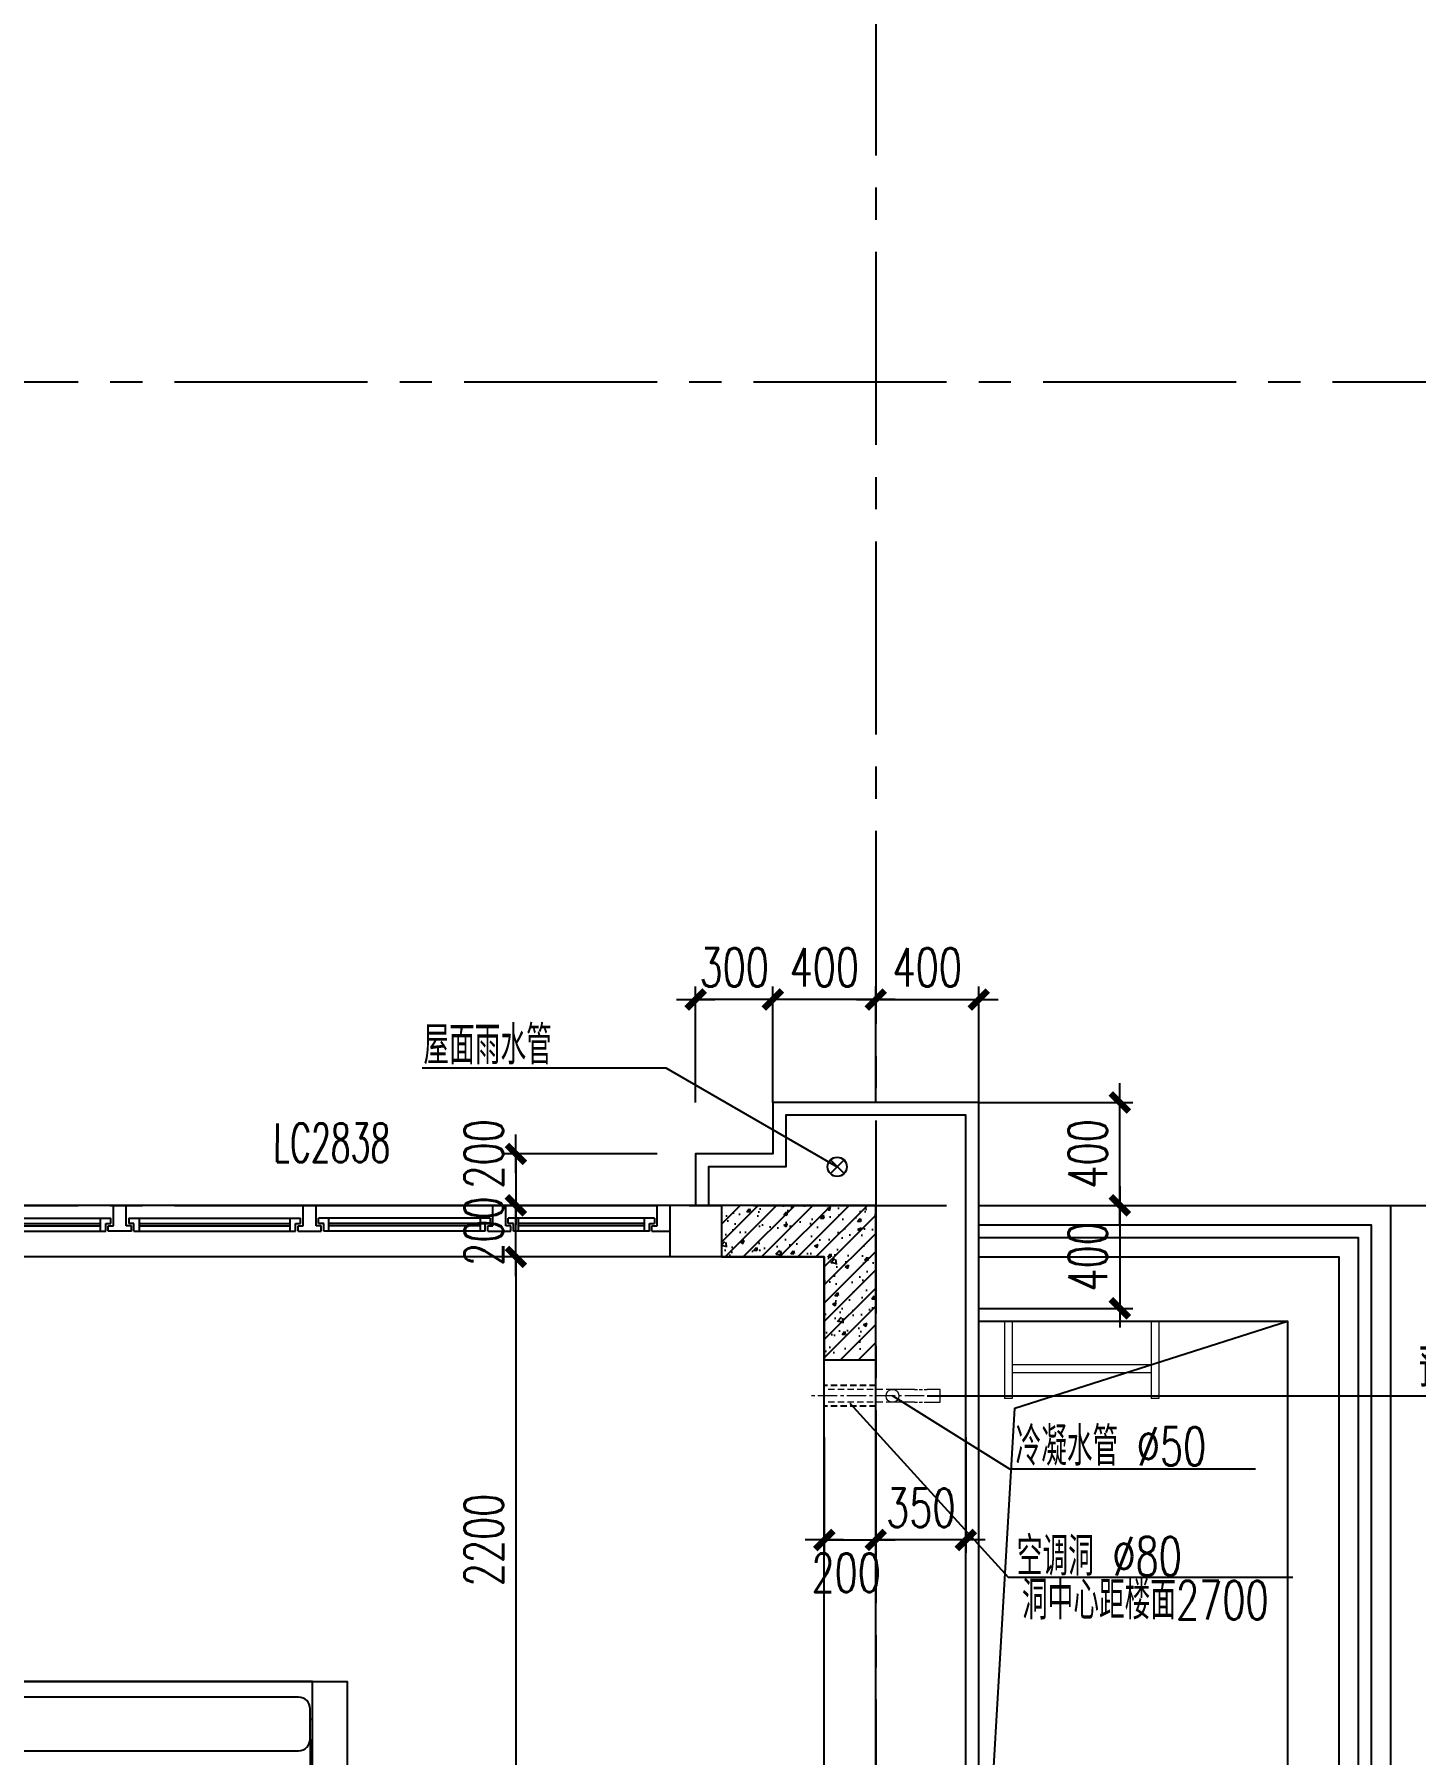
# Model space of a CAD drawing. Extents: x -395226 to -176901, y -140672 to 68263.
# Drawn here: x -306339 to -300972, y 50186 to 56870 of the extents above; entities that cross this region are included whole.
import ezdxf
from ezdxf.enums import TextEntityAlignment as Align

# ---------------------------------------------------------------- set-up
doc = ezdxf.new("R2010")
doc.units = 0
doc.header["$LTSCALE"] = 1000
doc.header["$MEASUREMENT"] = 0
for name, pattern in [('ACAD_ISO08W100', [36, 24, -3, 6, -3]), ('CENTER2', [1.125, 0.75, -0.125, 0.125, -0.125]), ('HIDDEN2', [0.1875, 0.125, -0.0625]), ('Plans$0$CENTER2', [1.125, 0.75, -0.125, 0.125, -0.125])]:
    doc.linetypes.add(name, pattern=pattern)
doc.layers.get('0').update_dxf_attribs({"linetype": 'CONTINUOUS'})
doc.layers.get('Defpoints').update_dxf_attribs({"linetype": 'CONTINUOUS'})
for name, color, linetype in [('A-COLUMN', 1, 'CONTINUOUS'), ('A-COLUMN-hatch', 252, 'CONTINUOUS'), ('A-DIM', 201, 'CONTINUOUS'), ('A-DOTE', 8, 'ACAD_ISO08W100'), ('A-FIN-GRAN', 34, 'CONTINUOUS'), ('A-FUR', 251, 'CONTINUOUS'), ('A-LINE', 8, 'CONTINUOUS'), ('A-NOTE', 150, 'CONTINUOUS'), ('A-NOTE-CN', 150, 'CONTINUOUS'), ('A-RAIN', 6, 'CONTINUOUS'), ('A-WALL', 2, 'CONTINUOUS'), ('A-WINDOW', 4, 'CONTINUOUS'), ('A-WINDOW-TEXT', 93, 'CONTINUOUS'), ('Plans$0$Grid', 9, 'Plans$0$CENTER2')]:
    doc.layers.add(name, color=color, linetype=linetype)
doc.layers.add('A-STAIR', color=30, linetype='CONTINUOUS', lineweight=0)
doc.styles.add('_HZTXT', font='tjromans.shx', dxfattribs={"width": 0.7, "bigfont": 'tjhztxt.shx'})
doc.styles.add('DIM_FONT', font='SIMPLEX', dxfattribs={"width": 0.7, "bigfont": 'GBCBIG'})
doc.styles.add('PRC-S', font='tjromans.shx', dxfattribs={"width": 0.7, "bigfont": 'tjhztxt.shx'})
doc.styles.add('TJHZTXT', font='tjromans.shx', dxfattribs={"width": 0.8, "bigfont": 'tjhztxt.shx'})
doc.dimstyles.new('DIM100', dxfattribs={"dimscale": 100, "dimtxt": 3, "dimasz": 0.01, "dimexe": 1, "dimexo": 1, "dimgap": 1, "dimtad": 1, "dimdec": 0, "dimzin": 0, "dimdsep": 46, "dimtxsty": 'DIM_FONT', "dimblk1": '_DIMX', "dimblk2": '_DIMX', "dimsah": 1, "dimcen": 0.01, "dimclrd": 256, "dimclre": 256, "dimclrt": 7, "dimadec": 0, "dimazin": 0, "dimtfac": 1, "dimtdec": 0, "dimtix": 1, "dimtmove": 2, "dimatfit": 3, "dimldrblk": '_DIMX', "dimfxl": 0, "dimtolj": 1, "dimtzin": 5, "dimarcsym": 0})

# ---------------------------------------------------------------- blocks, each defined once
blk = doc.blocks.new('Grid')
at = {"layer": 'Plans$0$Grid', "color": 8}
for p, q in [((2651.8, 23320), (2651.8, -15380)), ((-28198.2, 19440), (8601.8, 19440)), ((-28198.2, 16240), (8601.8, 16240))]:
    blk.add_line(p, q, dxfattribs=at)
blk = doc.blocks.new('A$C539A1996')
for p, q in [((-2019.9, -579), (-2019.9, 321)), ((-489.9, -579), (-489.9, 321)), ((-2019.9, 173.2), (-2010.8, 173.2)), ((-508.5, 173.2), (-489.9, 173.2)), ((-1259.7, -579), (-1259.7, -30.5)), ((-2010.8, -534), (-2019.9, -534))]:
    blk.add_line(p, q)
for points in [[(-489.9, 321), (-2154.9, 321), (-2154.9, -579), (-2019.9, -579)], [(-2019.9, 321), (-354.9, 321), (-354.9, -579), (-489.9, -579)], [(-508.5, -534), (-489.9, -534)]]:
    blk.add_lwpolyline(points)
blk.add_lwpolyline([(-2010.8, 97.2), (-2010.8, 215.3, -0.414214), (-1965.8, 260.3), (-553.5, 260.3, -0.414214), (-508.5, 215.3), (-508.5, 97.2, -0.414214), (-553.5, 52.2), (-1965.8, 52.2, -0.414214)], format="xyb", close=True)
blk.add_lwpolyline([(-2010.8, 97.2), (-2010.8, -534, 0.414214), (-1965.8, -579), (-553.5, -579, 0.414214), (-508.5, -534), (-508.5, 97.2)], format="xyb")
blk = doc.blocks.new('_DIMX')
blk.add_line((-150, 0), (150, 0))
at = {"const_width": 50}
blk.add_lwpolyline([(-70, -70), (70, 70)], dxfattribs=at)
blk = doc.blocks.new('*D127')
at = {"layer": 'A-DIM', "lineweight": -2}
for p, q in [((-303469.5, 52719.8), (-303469.5, 53169.8)), ((-303069.5, 52719.8), (-303069.5, 53169.8)), ((-303070, 53119.8), (-303469, 53119.8))]:
    blk.add_line(p, q, dxfattribs=at)
at = {"layer": 'Defpoints', "color": 0}
for p in [(-303469.5, 53119.8), (-303469.5, 52669.8), (-303069.5, 52669.8)]:
    blk.add_point(p, dxfattribs=at)
at = {"layer": 'A-DIM', "lineweight": -2, "xscale": 0.5, "yscale": 0.5, "zscale": 0.5}
for p, rotation in [((-303469.5, 53119.8), 180.0000000000135), ((-303069.5, 53119.8), 1.35091937636389e-11)]:
    blk.add_blockref('_DIMX', p, dxfattribs=dict(at, rotation=rotation))
at = {"layer": 'A-DIM', "insert": (-303269.5, 53244.8), "char_height": 150, "attachment_point": 5, "style": 'DIM_FONT'}
blk.add_mtext('\\A1;400', dxfattribs=at)
blk = doc.blocks.new('*D129')
at = {"layer": 'A-DIM', "lineweight": -2}
for p, q in [((-302669.5, 52719.8), (-302070.9, 52719.8)), ((-302120.9, 52320.3), (-302120.9, 52719.3)), ((-302669.5, 52319.8), (-302070.9, 52319.8))]:
    blk.add_line(p, q, dxfattribs=at)
at = {"layer": 'Defpoints', "color": 0}
for p in [(-302719.5, 52719.8), (-302120.9, 52719.8), (-302719.5, 52319.8)]:
    blk.add_point(p, dxfattribs=at)
at = {"layer": 'A-DIM', "lineweight": -2, "xscale": 0.5, "yscale": 0.5, "zscale": 0.5}
for p, rotation in [((-302120.9, 52719.8), 90), ((-302120.9, 52319.8), 270)]:
    blk.add_blockref('_DIMX', p, dxfattribs=dict(at, rotation=rotation))
at = {"layer": 'A-DIM', "insert": (-302245.9, 52519.8), "char_height": 150, "attachment_point": 5, "rotation": 90, "style": 'DIM_FONT'}
blk.add_mtext('\\A1;400', dxfattribs=at)
blk = doc.blocks.new('*D126')
at = {"layer": 'A-DIM', "lineweight": -2}
for p, q in [((-303769.5, 52719.8), (-303769.5, 53169.8)), ((-303469.5, 52719.8), (-303469.5, 53169.8)), ((-303770, 53119.8), (-303770.5, 53119.8)), ((-303469.5, 53119.8), (-303769.5, 53119.8)), ((-303469, 53119.8), (-303468.5, 53119.8))]:
    blk.add_line(p, q, dxfattribs=at)
at = {"layer": 'Defpoints', "color": 0}
for p in [(-303769.5, 53119.8), (-303769.5, 52669.8), (-303469.5, 52669.8)]:
    blk.add_point(p, dxfattribs=at)
at = {"layer": 'A-DIM', "lineweight": -2, "xscale": 0.5, "yscale": 0.5, "zscale": 0.5}
for p, rotation in [((-303769.5, 53119.8), 1.289151074599526e-07), ((-303469.5, 53119.8), 180.0000001289151)]:
    blk.add_blockref('_DIMX', p, dxfattribs=dict(at, rotation=rotation))
at = {"layer": 'A-DIM', "insert": (-303619.5, 53244.8), "char_height": 150, "attachment_point": 5, "rotation": 0, "style": 'DIM_FONT'}
blk.add_mtext('\\A1;300', dxfattribs=at)
blk = doc.blocks.new('*D1034')
at = {"layer": 'A-DIM', "lineweight": -2}
for p, q in [((-303919.5, 52319.8), (-304518.1, 52319.8)), ((-304468.1, 52320.3), (-304468.1, 52320.8)), ((-304468.1, 52119.8), (-304468.1, 52319.8)), ((-303919.5, 52119.8), (-304518.1, 52119.8)), ((-304468.1, 52119.3), (-304468.1, 52118.8))]:
    blk.add_line(p, q, dxfattribs=at)
at = {"layer": 'Defpoints', "color": 0}
for p in [(-304468.1, 52319.8), (-303869.5, 52319.8), (-303869.5, 52119.8)]:
    blk.add_point(p, dxfattribs=at)
at = {"layer": 'A-DIM', "lineweight": -2, "xscale": 0.5, "yscale": 0.5, "zscale": 0.5}
for p, rotation in [((-304468.1, 52319.8), 270), ((-304468.1, 52119.8), 90)]:
    blk.add_blockref('_DIMX', p, dxfattribs=dict(at, rotation=rotation))
at = {"layer": 'A-DIM', "insert": (-304593.1, 52219.8), "char_height": 150, "attachment_point": 5, "rotation": 90, "style": 'DIM_FONT'}
blk.add_mtext('\\A1;200', dxfattribs=at)
blk = doc.blocks.new('*D321')
at = {"layer": 'A-DIM', "lineweight": -2}
for p, q in [((-303069.5, 51419.8), (-303069.5, 50969.8)), ((-302719.5, 51419.8), (-302719.5, 50969.8)), ((-303070, 51019.8), (-303070.5, 51019.8)), ((-302719.5, 51019.8), (-303069.5, 51019.8)), ((-302719, 51019.8), (-302718.5, 51019.8))]:
    blk.add_line(p, q, dxfattribs=at)
at = {"layer": 'Defpoints', "color": 0}
for p in [(-303069.5, 51469.8), (-302719.5, 51469.8), (-303069.5, 51019.8)]:
    blk.add_point(p, dxfattribs=at)
at = {"layer": 'A-DIM', "lineweight": -2, "xscale": 0.5, "yscale": 0.5, "zscale": 0.5}
for p, rotation in [((-303069.5, 51019.8), 359.9999999999845), ((-302719.5, 51019.8), 179.9999999999845)]:
    blk.add_blockref('_DIMX', p, dxfattribs=dict(at, rotation=rotation))
at = {"layer": 'A-DIM', "insert": (-302894.5, 51144.8), "char_height": 150, "attachment_point": 5, "style": 'DIM_FONT'}
blk.add_mtext('\\A1;350', dxfattribs=at)
blk = doc.blocks.new('*D322')
at = {"layer": 'A-DIM', "lineweight": -2}
for p, q in [((-303269.5, 51419.8), (-303269.5, 50969.8)), ((-303069.5, 51419.8), (-303069.5, 50969.8)), ((-303269, 51019.8), (-303070, 51019.8))]:
    blk.add_line(p, q, dxfattribs=at)
at = {"layer": 'Defpoints', "color": 0}
for p in [(-303269.5, 51469.8), (-303069.5, 51469.8), (-303069.5, 51019.8)]:
    blk.add_point(p, dxfattribs=at)
at = {"layer": 'A-DIM', "lineweight": -2, "xscale": 0.5, "yscale": 0.5, "zscale": 0.5, "rotation": 180}
blk.add_blockref('_DIMX', (-303269.5, 51019.8), dxfattribs=at)
at = {"layer": 'A-DIM', "lineweight": -2, "xscale": 0.5, "yscale": 0.5, "zscale": 0.5}
blk.add_blockref('_DIMX', (-303069.5, 51019.8), dxfattribs=at)
at = {"layer": 'A-DIM', "insert": (-303184.5, 50892.3), "char_height": 150, "attachment_point": 5, "style": 'DIM_FONT'}
blk.add_mtext('\\A1;200', dxfattribs=at)
blk = doc.blocks.new('*D329')
at = {"layer": 'A-DIM', "lineweight": -2}
for p, q in [((-304068.1, 52119.8), (-304518.1, 52119.8)), ((-304468.1, 52119.3), (-304468.1, 49920.3)), ((-304068.1, 49919.8), (-304518.1, 49919.8))]:
    blk.add_line(p, q, dxfattribs=at)
at = {"layer": 'Defpoints', "color": 0}
for p in [(-304018.1, 52119.8), (-304468.1, 49919.8), (-304018.1, 49919.8)]:
    blk.add_point(p, dxfattribs=at)
at = {"layer": 'A-DIM', "lineweight": -2, "xscale": 0.5, "yscale": 0.5, "zscale": 0.5}
for p, rotation in [((-304468.1, 52119.8), 90), ((-304468.1, 49919.8), 270)]:
    blk.add_blockref('_DIMX', p, dxfattribs=dict(at, rotation=rotation))
at = {"layer": 'A-DIM', "insert": (-304593.1, 51019.8), "char_height": 150, "attachment_point": 5, "rotation": 90, "style": 'DIM_FONT'}
blk.add_mtext('\\A1;2200', dxfattribs=at)
blk = doc.blocks.new('RAIN PIPE@100x100')
for p, q in [((-26.5, -26.5), (26.5, 26.5)), ((-26.5, 26.5), (26.5, -26.5))]:
    blk.add_line(p, q)
blk.add_circle((0, 0), 37.5)
blk = doc.blocks.new('*D130')
at = {"layer": 'A-DIM', "lineweight": -2}
for p, q in [((-302669.5, 52319.8), (-302070.9, 52319.8)), ((-302120.9, 52319.3), (-302120.9, 51920.3)), ((-302669.5, 51919.8), (-302070.9, 51919.8))]:
    blk.add_line(p, q, dxfattribs=at)
at = {"layer": 'Defpoints', "color": 0}
for p in [(-302719.5, 52319.8), (-302719.5, 51919.8), (-302120.9, 51919.8)]:
    blk.add_point(p, dxfattribs=at)
at = {"layer": 'A-DIM', "lineweight": -2, "xscale": 0.5, "yscale": 0.5, "zscale": 0.5}
for p, rotation in [((-302120.9, 52319.8), 90), ((-302120.9, 51919.8), 270)]:
    blk.add_blockref('_DIMX', p, dxfattribs=dict(at, rotation=rotation))
at = {"layer": 'A-DIM', "insert": (-302245.9, 52119.8), "char_height": 150, "attachment_point": 5, "rotation": 90, "style": 'DIM_FONT'}
blk.add_mtext('\\A1;400', dxfattribs=at)
blk = doc.blocks.new('*D128')
at = {"layer": 'A-DIM', "lineweight": -2}
for p, q in [((-303069.5, 52719.8), (-303069.5, 53169.8)), ((-302669.5, 52719.8), (-302669.5, 53169.8)), ((-303069, 53119.8), (-302670, 53119.8))]:
    blk.add_line(p, q, dxfattribs=at)
at = {"layer": 'Defpoints', "color": 0}
for p in [(-302669.5, 53119.8), (-303069.5, 52669.8), (-302669.5, 52669.8)]:
    blk.add_point(p, dxfattribs=at)
at = {"layer": 'A-DIM', "lineweight": -2, "xscale": 0.5, "yscale": 0.5, "zscale": 0.5, "rotation": 180}
blk.add_blockref('_DIMX', (-303069.5, 53119.8), dxfattribs=at)
at = {"layer": 'A-DIM', "lineweight": -2, "xscale": 0.5, "yscale": 0.5, "zscale": 0.5}
blk.add_blockref('_DIMX', (-302669.5, 53119.8), dxfattribs=at)
at = {"layer": 'A-DIM', "insert": (-302869.5, 53244.8), "char_height": 150, "attachment_point": 5, "style": 'DIM_FONT'}
blk.add_mtext('\\A1;400', dxfattribs=at)
blk = doc.blocks.new('A$C2EB04E01')
at = {"ltscale": 1.5}
for p, q in [((100, 0), (150, 0)), ((150, -80), (150, 0)), ((737.3, 0), (150, 0)), ((737.3, -80), (737.3, 0)), ((737.3, 0), (787.3, 0)), ((787.3, -80), (787.3, 0)), ((1474.7, 0), (787.3, 0)), ((1474.7, -80), (1474.7, 0)), ((1524.7, 0), (1474.7, 0)), ((1524.7, -80), (1524.7, 0)), ((1524.7, 0), (2212, 0)), ((2212, -80), (2212, 0)), ((2262, 0), (2212, 0)), ((2262, -80), (2262, 0)), ((2262, 0), (2850, 0)), ((2850, -80), (2850, 0)), ((2900, 0), (2850, 0)), ((160, -50), (727.3, -50)), ((160, -50), (160, -70)), ((200, -50), (200, -100)), ((687.3, -100), (687.3, -50)), ((727.3, -70), (727.3, -50)), ((797.3, -50), (1464.7, -50)), ((797.3, -50), (797.3, -70)), ((837.3, -50), (837.3, -100)), ((1424.7, -100), (1424.7, -50)), ((1464.7, -70), (1464.7, -50)), ((2202, -50), (1534.7, -50)), ((1534.7, -70), (1534.7, -50)), ((1574.7, -100), (1574.7, -50)), ((2162, -50), (2162, -100)), ((2202, -50), (2202, -70)), ((2840, -50), (2272, -50)), ((2272, -70), (2272, -50)), ((2312, -100), (2312, -50)), ((2800, -50), (2800, -100)), ((2840, -50), (2840, -70)), ((170, -100), (100, -100)), ((170, -80), (150, -80)), ((180, -70), (160, -70)), ((170, -100), (170, -80)), ((180, -100), (180, -70)), ((180, -100), (707.3, -100)), ((200, -70), (687.3, -70)), ((200, -80), (687.3, -80)), ((707.3, -70), (727.3, -70)), ((707.3, -100), (707.3, -70)), ((717.3, -100), (717.3, -80)), ((717.3, -80), (737.3, -80)), ((807.3, -100), (717.3, -100)), ((807.3, -80), (787.3, -80)), ((817.3, -70), (797.3, -70)), ((807.3, -100), (807.3, -80)), ((817.3, -100), (817.3, -70)), ((817.3, -100), (1444.7, -100)), ((837.3, -70), (1424.7, -70)), ((837.3, -80), (1424.7, -80)), ((1444.7, -70), (1464.7, -70)), ((1444.7, -100), (1444.7, -70)), ((1454.7, -100), (1454.7, -80)), ((1454.7, -80), (1474.7, -80)), ((1454.7, -100), (1544.7, -100)), ((1544.7, -80), (1524.7, -80)), ((1554.7, -70), (1534.7, -70)), ((1544.7, -100), (1544.7, -80)), ((1554.7, -100), (1554.7, -70)), ((2182, -100), (1554.7, -100)), ((2162, -70), (1574.7, -70)), ((2162, -80), (1574.7, -80)), ((2182, -100), (2182, -70)), ((2182, -70), (2202, -70)), ((2192, -100), (2192, -80)), ((2192, -80), (2212, -80)), ((2192, -100), (2282, -100)), ((2282, -80), (2262, -80)), ((2292, -70), (2272, -70)), ((2282, -100), (2282, -80)), ((2292, -100), (2292, -70)), ((2820, -100), (2292, -100)), ((2800, -70), (2312, -70)), ((2800, -80), (2312, -80)), ((2820, -100), (2820, -70)), ((2820, -70), (2840, -70)), ((2830, -100), (2830, -80)), ((2830, -80), (2850, -80)), ((2830, -100), (2900, -100)), ((2900, -200), (100, -200))]:
    blk.add_line(p, q, dxfattribs=at)
blk = doc.blocks.new('sy')
blk.add_line((1948, 0), (2948, 0))
blk.add_circle((2448, 0), 500)
at = {"layer": 'A-NOTE', "linetype": 'Continuous'}
blk.add_line((0, 0), (2948, 0), dxfattribs=at)
at = {"layer": 'A-NOTE', "linetype": 'Continuous', "style": 'PRC-S', "width": 0.7}
for tag, p in [('S01', (788, 70)), ('详建施', (788, -373)), ('302', (2169, -370))]:
    blk.add_attdef(tag, p, '', height=350, dxfattribs=at)
blk.add_attdef('1', text='', height=350, dxfattribs=at).set_placement((2449, 232), align=Align.MIDDLE)
blk = doc.blocks.new('Columes')
at = {"layer": 'A-COLUMN-hatch'}
h = blk.add_hatch(dxfattribs=at)
h.set_pattern_fill('钢筋混凝土', color=256, scale=20, style=0)
h.set_pattern_definition([(45, (10570.62, 26440), (-35.3553, 35.3553), []), (50, (10570.62, 26440), (143.452, -12.55), [15, -165]), (355, (10570.62, 26440), (-27.75, 150.438), [12, -132]), (100.451, (10582.57, 26438.95), (115.702, 137.888), [12.748, -140.228]), (46.184, (10570.62, 26480), (213.45, -33.104), [22.5, -247.5]), (96.636, (10588.4, 26477.24), (186.93, 194.824), [19.12, -210.343]), (351.184, (10570.62, 26480), (186.93, 194.824), [18, -198]), (21, (10590.62, 26470), (119.381, -80.524), [15, -165]), (326, (10590.62, 26470), (48.663, 145.03), [12, -132]), (71.451, (10600.57, 26463.29), (168.045, 64.506), [12.748, -140.228]), (37.5, (10570.62, 26440), (2.432, 66.5788), [0, -130.4, 0, -134, 0, -132.5]), (7.5, (10570.62, 26440), (52.614, 78.8823), [0, -76.4, 0, -127.4, 0, -50.5]), (327.5, (10526.02, 26440), (106.7645, -4.511), [0, -50, 0, -156, 0, -207]), (317.5, (10506.02, 26440), (116.637, 20.021), [0, -65, 0, -103.6, 0, -147])])
h.paths.add_polyline_path([(11170.6, 26440), (11170.6, 27040), (10570.6, 27040), (10570.6, 26840), (10970.6, 26840), (10970.6, 26440)])
blk.add_lwpolyline([(11170.6, 26440), (11170.6, 27040), (10570.6, 27040), (10570.6, 26840), (10970.6, 26840), (10970.6, 26440)], close=True)
blk.add_lwpolyline([(11170.6, 26440), (11170.6, 27040), (10570.6, 27040), (10570.6, 26840), (10970.6, 26840), (10970.6, 26440)], close=True)
blk = doc.blocks.new('Plans$0$CL')
for p, q in [((-300, -112.5), (-300, -412.5)), ((-270, -112.5), (-270, -412.5)), ((270, -112.5), (270, -412.5)), ((300, -112.5), (300, -412.5)), ((-270, -282.5), (270, -282.5)), ((-270, -312.5), (270, -312.5)), ((-300, -412.5), (-270, -412.5)), ((270, -412.5), (300, -412.5))]:
    blk.add_line(p, q)
blk = doc.blocks.new('*D1035')
at = {"layer": 'A-DIM', "lineweight": -2}
for p, q in [((-303919.5, 52519.8), (-304518.1, 52519.8)), ((-304468.1, 52519.3), (-304468.1, 52320.3)), ((-303919.5, 52319.8), (-304518.1, 52319.8))]:
    blk.add_line(p, q, dxfattribs=at)
at = {"layer": 'Defpoints', "color": 0}
for p in [(-303869.5, 52519.8), (-304468.1, 52319.8), (-303869.5, 52319.8)]:
    blk.add_point(p, dxfattribs=at)
at = {"layer": 'A-DIM', "lineweight": -2, "xscale": 0.5, "yscale": 0.5, "zscale": 0.5}
for p, rotation in [((-304468.1, 52519.8), 90), ((-304468.1, 52319.8), 270)]:
    blk.add_blockref('_DIMX', p, dxfattribs=dict(at, rotation=rotation))
at = {"layer": 'A-DIM', "insert": (-304593.1, 52519.8), "char_height": 150, "attachment_point": 5, "rotation": 90, "style": 'DIM_FONT'}
blk.add_mtext('\\A1;200', dxfattribs=at)

msp = doc.modelspace()

# ---------------------------------------------------------------- linework, layer by layer
at = {"layer": 'A-FIN-GRAN'}
for points in [[(-303869.5, 45319.8), (-303869.5, 45119.8), (-303469.5, 45119.8), (-303469.5, 44919.8), (-302669.5, 44919.8), (-302669.5, 45719.8), (-302669.5, 45719.8), (-302669.5, 51919.8), (-302669.5, 51919.8), (-302669.5, 52719.8), (-303469.5, 52719.8), (-303469.5, 52519.8), (-303769.5, 52519.8), (-303769.5, 52319.8)], [(-303819.5, 45319.8), (-303819.5, 45169.8), (-303419.5, 45169.8), (-303419.5, 44969.8), (-302719.5, 44969.8), (-302719.5, 45669.8), (-302719.5, 45669.8), (-302719.5, 51969.8), (-302719.5, 51969.8), (-302719.5, 52669.8), (-303419.5, 52669.8), (-303419.5, 52469.8), (-303719.5, 52469.8), (-303719.5, 52319.8)], [(-302669.5, 52319.8), (-301069.5, 52319.8), (-301069.5, 45319.8), (-302669.5, 45319.8)], [(-302669.5, 52119.8), (-301269.5, 52119.8), (-301269.5, 45519.8), (-302669.5, 45519.8)], [(-302669.5, 51869.8), (-302669.5, 51869.8), (-301469.5, 51869.8), (-301469.5, 45769.8), (-302669.5, 45769.8), (-302669.5, 45769.8)]]:
    msp.add_lwpolyline(points, dxfattribs=at)
at = {"layer": 'A-LINE'}
msp.add_lwpolyline([(-302869.5, 45719.8), (-302528.8, 51531.5), (-301469.5, 51869.8)], dxfattribs=at)
at = {"layer": 'A-NOTE'}
msp.add_line((-302869.5, 51579.8), (-301089.6, 51579.8), dxfattribs=at)
for points in [[(-304832.1, 52854.5), (-303885.8, 52854.5), (-303219.5, 52469.8)], [(-301448.3, 50874.4), (-302553.1, 50874.4), (-303169.4, 51549.8)], [(-301593.3, 51295.1), (-302548.1, 51295.1), (-303004.4, 51579.8)]]:
    msp.add_lwpolyline(points, dxfattribs=at)
at = {"layer": 'A-STAIR', "linetype": 'HIDDEN2', "ltscale": 0.2}
for p, q in [((-303004.4, 51604.8), (-303269.5, 51604.8)), ((-303004.4, 51554.8), (-303269.5, 51554.8))]:
    msp.add_line(p, q, dxfattribs=at)
at = {"layer": 'A-STAIR'}
for p, q in [((-302919.5, 51604.8), (-303004.4, 51604.8)), ((-302919.5, 51554.8), (-303004.4, 51554.8))]:
    msp.add_line(p, q, dxfattribs=at)
at = {"layer": 'A-STAIR', "linetype": 'HIDDEN2', "ltscale": 0.1}
for p, q in [((-302919.5, 51604.8), (-302869.5, 51604.8)), ((-302919.5, 51554.8), (-302869.5, 51554.8))]:
    msp.add_line(p, q, dxfattribs=at)
at = {"layer": 'A-STAIR', "linetype": 'CENTER2', "ltscale": 0.1}
msp.add_line((-302769.3, 51579.8), (-303327.8, 51579.8), dxfattribs=at)
at = {"layer": 'A-STAIR'}
msp.add_lwpolyline([(-302869.5, 51554.8), (-302819.5, 51554.8), (-302819.5, 51604.8), (-302869.5, 51604.8)], dxfattribs=at)
msp.add_circle((-303004.4, 51579.8), 25, dxfattribs=at)
at = {"layer": 'A-WALL'}
for p, q in [((-303069.5, 52319.8), (-303869.5, 52319.8)), ((-303869.5, 52319.8), (-303869.5, 52119.8)), ((-303069.5, 45319.8), (-303069.5, 52319.8)), ((-303269.5, 52119.8), (-303869.5, 52119.8)), ((-303269.5, 49919.8), (-303269.5, 52119.8))]:
    msp.add_line(p, q, dxfattribs=at)
at = {"layer": 'A-WINDOW', "linetype": 'HIDDEN2', "ltscale": 0.2}
for p, q in [((-303069.5, 51619.8), (-303269.5, 51619.8)), ((-303069.5, 51539.8), (-303269.5, 51539.8))]:
    msp.add_line(p, q, dxfattribs=at)
at = {"layer": 'A-WINDOW'}
for points in [[(-302669.5, 52244.8), (-301144.5, 52244.8), (-301144.5, 45394.8), (-302669.5, 45394.8)], [(-302669.5, 52194.8), (-301194.5, 52194.8), (-301194.5, 45444.8), (-302669.5, 45444.8)]]:
    msp.add_lwpolyline(points, dxfattribs=at)
at = {"layer": 'Defpoints', "color": 6}
msp.add_lwpolyline([(-316669.5, 45319.8), (-312269.5, 45319.8), (-312269.5, 43919.8), (-307469.5, 43919.8), (-307469.5, 45319.8), (-303069.5, 45319.8), (-303069.5, 52319.8), (-307469.5, 52319.8), (-307469.5, 55519.8), (-312269.5, 55519.8), (-312269.5, 52319.8), (-316669.5, 52319.8)], dxfattribs=at)

# ---------------------------------------------------------------- block references
at = {"layer": 'A-COLUMN'}
msp.add_blockref('Columes', (-314240.1, 25279.8), dxfattribs=at)
at = {"layer": 'A-DOTE'}
msp.add_blockref('Grid', (-305721.3, 36079.8), dxfattribs=at)
at = {"layer": 'A-FUR', "extrusion": (0, 0, -1), "zscale": -1}
msp.add_blockref('A$C539A1996', (307278.2, 50148.9), dxfattribs=at)
at = {"layer": 'A-NOTE'}
ref = msp.add_blockref('sy', (-301089.6, 51579.8), dxfattribs=dict(at, xscale=-0.5, yscale=0.5, zscale=0.5, rotation=180))
ref.add_attrib('302', '1', (-299914.8, 51643.8), dxfattribs={"layer": 'A-NOTE-CN', "linetype": 'Continuous', "height": 150, "style": 'TJHZTXT', "width": 0.8})
ref.add_attrib('1', '102', dxfattribs={"layer": 'A-NOTE-CN', "linetype": 'Continuous', "height": 150, "style": 'TJHZTXT', "width": 0.8}).set_placement((-299865.2, 51463.6), align=Align.MIDDLE)
ref.add_attrib('详建施', '预埋冷凝水管参', (-300959.4, 51614.9), dxfattribs={"layer": 'A-NOTE-CN', "linetype": 'Continuous', "height": 150, "style": 'TJHZTXT', "width": 0.8})
at = {"layer": 'A-RAIN'}
msp.add_blockref('RAIN PIPE@100x100', (-303219.5, 52469.8), dxfattribs=at)
at = {"layer": 'A-STAIR', "xscale": -1}
msp.add_blockref('Plans$0$CL', (-302269.5, 51982.3), dxfattribs=at)
at = {"layer": 'A-WINDOW'}
msp.add_blockref('A$C2EB04E01', (-306769.5, 52319.8), dxfattribs=at)

# ---------------------------------------------------------------- texts
at = {"layer": 'A-NOTE', "style": 'PRC-S', "width": 0.7}
for s, p in [('屋面雨水管', (-304827.3, 52867.5)), ('冷凝水管 %%C50', (-302526.3, 51308.6)), ('空调洞 %%C80', (-302521.3, 50881.4)), ('洞中心距楼面2700', (-302501.3, 50710.9))]:
    msp.add_text(s, height=150, rotation=0, dxfattribs=at).set_placement(p)
at = {"layer": 'A-WINDOW-TEXT', "style": '_HZTXT', "oblique": 0.6, "width": 0.6}
msp.add_text('LC2838', height=150, dxfattribs=at).set_placement((-305411.9, 52488.2))

# ---------------------------------------------------------------- dimensions: what is measured, and where the dimension line sits
at = {"layer": 'A-DIM'}
for p1, p2, distance, picture, middle in [((-303469.5, 52669.8), (-303769.5, 52669.8), -450, '*D126', (-303619.5, 53244.8)), ((-303069.5, 52669.8), (-303469.5, 52669.8), -450, '*D127', (-303269.5, 53244.8)), ((-303069.5, 52669.8), (-302669.5, 52669.8), 450, '*D128', (-302869.5, 53244.8)), ((-302719.5, 52319.8), (-302719.5, 52719.8), -598.6, '*D129', (-302245.9, 52519.8)), ((-303869.5, 52119.8), (-303869.5, 52319.8), 598.6, '*D1034', (-304593.1, 52219.8)), ((-302719.5, 52319.8), (-302719.5, 51919.8), 598.6, '*D130', (-302245.9, 52119.8)), ((-304018.1, 52119.8), (-304018.1, 49919.8), -450, '*D329', (-304593.1, 51019.8)), ((-302719.5, 51469.8), (-303069.5, 51469.8), 450, '*D321', (-302894.5, 51144.8))]:
    dim = msp.add_aligned_dim(p1=p1, p2=p2, distance=distance, dimstyle='DIM100', override={"dimscale": 50, "dimclrt": 256}, dxfattribs=at)
    dim.commit()
    dim.dimension.update_dxf_attribs({"geometry": picture, "text_midpoint": middle})
for base, p1, p2, angle, picture, middle in [((-304468.1, 52319.8), (-303869.5, 52519.8), (-303869.5, 52319.8), 270, '*D1035', (-304593.1, 52519.8)), ((-303069.5, 51019.8), (-303269.5, 51469.8), (-303069.5, 51469.8), 0, '*D322', (-303184.5, 50892.3))]:
    dim = msp.add_linear_dim(base=base, p1=p1, p2=p2, angle=angle, dimstyle='DIM100', override={"dimscale": 50, "dimclrt": 256}, dxfattribs=at)
    dim.commit()
    dim.dimension.update_dxf_attribs({"geometry": picture, "text_midpoint": middle, "dimtype": 129})

doc.saveas('drawing.dxf')
